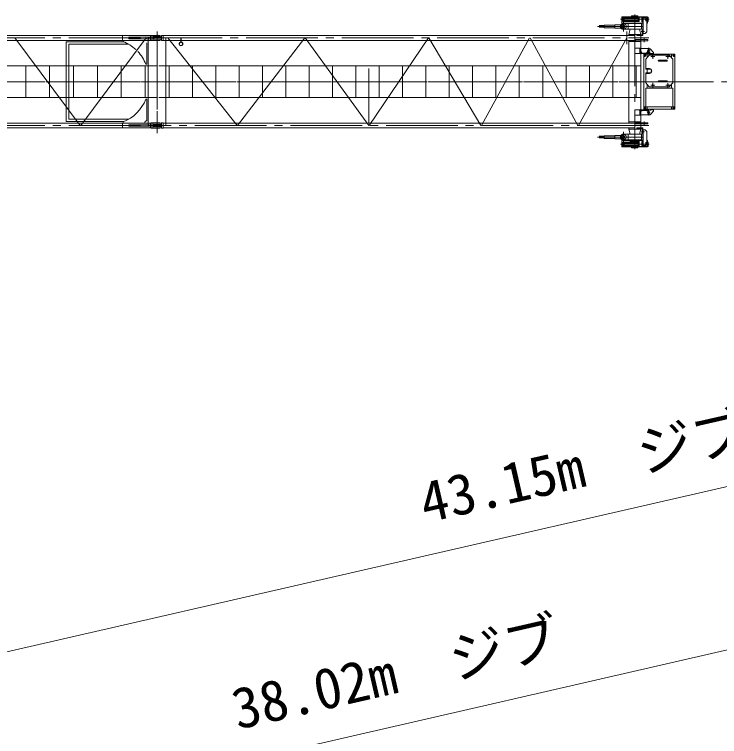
# Model space of a CAD drawing. Units: millimetres, scale not verified. Extents: x -30277 to 30315, y -43443 to 47718.
# Drawn here: x -5456 to 3399, y 29659 to 38732 of the extents above; entities that cross this region are included whole.
import ezdxf
from ezdxf.enums import TextEntityAlignment as Align

# ---------------------------------------------------------------- set-up
doc = ezdxf.new("R2010")
doc.units = ezdxf.units.MM
doc.header["$LTSCALE"] = 100
doc.linetypes.add('CHAIN2', pattern=[12, 9, -1, 1, -1])
for name, color, linetype, lineweight in [('0-1_10 常用実線', 3, 'Continuous', 18), ('0-3_12 常用一点鎖線', 3, 'CHAIN2', 18), ('0-5_05 寸法', 7, 'Continuous', 18)]:
    doc.layers.add(name, color=color, linetype=linetype, lineweight=lineweight)
doc.styles.add('ＭＳ ゴシック', font='')
doc.styles.get('ＭＳ ゴシック').set_extended_font_data('MS Gothic')

msp = doc.modelspace()

# ---------------------------------------------------------------- linework, layer by layer
at = {"layer": '0-1_10 常用実線'}
for p, q in [((2173.4, 38702.7), (2496.4, 38702.7)), ((2173.4, 38698.2), (2173.4, 38702.7)), ((2496.4, 38698.2), (2173.4, 38698.2)), ((2173.4, 38623.2), (2173.4, 38698.2)), ((2184.8, 38692.2), (2184.8, 38650.2)), ((2190.8, 38686.2), (2376.8, 38686.2)), ((2376.8, 38656.2), (2190.8, 38656.2)), ((2197.3, 38686.2), (2197.3, 38656.2)), ((2375, 38715.2), (2295, 38715.2)), ((2295, 38715.2), (2295, 38706.2)), ((2295, 38706.2), (2375, 38706.2)), ((2375, 38706.2), (2375, 38715.2)), ((2376.8, 38686.2), (2389.4, 38698.2)), ((2376.8, 38686.2), (2376.8, 38656.2)), ((2376.8, 38656.2), (2389.4, 38644.2)), ((2389.4, 38698.2), (2389.4, 38644.2)), ((2422.9, 38688.2), (2474.9, 38688.2)), ((2422.9, 38638.2), (2422.9, 38688.2)), ((2434.9, 38688.2), (2434.9, 38491.2)), ((2438.9, 38688.2), (2438.9, 38491.2)), ((2474.9, 38688.2), (2484.9, 38678.2)), ((2484.9, 38511.2), (2484.9, 38678.2)), ((2496.4, 38623.2), (2496.4, 38702.7)), ((2503.9, 38650.2), (2503.9, 38692.2)), ((1885.3, 38592.4), (1951.9, 38592.4)), ((1885.3, 38570), (1951.9, 38570)), ((1951.9, 38598.2), (2084.9, 38598.2)), ((1951.9, 38564.2), (1951.9, 38598.2)), ((1951.9, 38564.2), (2084.9, 38564.2)), ((2084.9, 38601.7), (2175.1, 38601.7)), ((2084.9, 38560.7), (2084.9, 38601.7)), ((2084.9, 38560.7), (2175.1, 38560.7)), ((2432.2, 38623.2), (2173.4, 38623.2)), ((2419.9, 38616.2), (2178.9, 38616.2)), ((2190.8, 38644.2), (2389.4, 38644.2)), ((2200.4, 38609.7), (2194.9, 38609.7)), ((2249.9, 38546.2), (2249.9, 38616.2)), ((2419.9, 38546.2), (2419.9, 38616.2)), ((2422.9, 38638.2), (2434.9, 38638.2)), ((2487.6, 38623.2), (2496.4, 38623.2)), ((-3740.1, 38469.2), (-3625.1, 38469.2)), ((-3740.1, 38403.2), (-3740.1, 38469.2)), ((-3740.1, 38469.2), (-3625.1, 38469.2)), ((-3720.1, 38469.2), (-3720.1, 38403.2)), ((-3625.1, 38453.2), (-3625.1, 38469.2)), ((-3610.1, 38469.2), (-3610.1, 38403.2)), ((-3590.1, 38469.2), (-3610.1, 38469.2)), ((-3590.1, 38469.2), (-3602.8, 38469.2)), ((-3590.1, 38469.2), (-3590.1, 38403.2)), ((-3590.1, 38403.2), (-3590.1, 38469.2)), ((2419.9, 38546.2), (2178.9, 38546.2)), ((2200.4, 38552.7), (2194.9, 38552.7)), ((2259.9, 38466.5), (2259.9, 38481.2)), ((2259.9, 38481.2), (2409.9, 38481.2)), ((2363.9, 38472.2), (2420.4, 38472.2)), ((2409.9, 38481.2), (2392.4, 38545.7)), ((2409.9, 38391.2), (2409.9, 38481.2)), ((2428.9, 38480.7), (2428.9, 38537.2)), ((2432.9, 38541.2), (2434.9, 38541.2)), ((2434.9, 38541.2), (2434.9, 38466.2)), ((2434.9, 38491.2), (2464.9, 38491.2)), ((2464.9, 38491.2), (2484.9, 38511.2)), ((-10490.1, 38466.5), (-3740.1, 38466.5)), ((-10490.1, 38406), (-3740.1, 38406)), ((-5452.6, 38436.2), (-4630.1, 37336.2)), ((-4805.1, 38386.2), (-4080.3, 38386.2)), ((-4805.1, 37386.2), (-4805.1, 38386.2)), ((-4623.1, 37336.2), (-3800.1, 38436.2)), ((-4100.1, 38466.2), (-3750.1, 38466.2)), ((-4100.1, 38406.2), (-4100.1, 38466.2)), ((-3750.1, 38406.2), (-4100.1, 38406.2)), ((-4092.1, 38391), (-4092.1, 38406)), ((-4092.1, 38406), (-3874, 38406)), ((-4020.1, 38445.7), (-4020.1, 38426.7)), ((-3770.1, 38445.7), (-4020.1, 38445.7)), ((-4020.1, 38426.7), (-3770.1, 38426.7)), ((-3775.1, 37336.2), (-3775.1, 38436.2)), ((-3770.1, 38426.7), (-3770.1, 38445.7)), ((-3750.1, 38466.2), (-3750.1, 38406.2)), ((-3625.1, 38403.2), (-3740.1, 38403.2)), ((-3720.1, 38403.2), (-3740.1, 38403.2)), ((-3720.1, 38453.2), (-3625.1, 38453.2)), ((-3720.1, 38453.2), (-3625.1, 38453.2)), ((-3720.1, 38419.2), (-3625.1, 38419.2)), ((-3705.1, 38422.2), (-3705.1, 38450.2)), ((-3705.1, 38450.2), (-3610.1, 38450.2)), ((-3705.1, 38436.2), (-3703.8, 38446.7)), ((-3705.1, 38436.2), (-3703.8, 38425.7)), ((-3610.1, 38422.2), (-3705.1, 38422.2)), ((-3699.8, 38450.2), (-3620.1, 38450.2)), ((-3699.8, 38422.2), (-3624.1, 38422.2)), ((-3625.1, 38419.2), (-3625.1, 38403.2)), ((-3620.6, 38420.2), (-3611.6, 38420.2)), ((-3616.6, 38452.2), (-3611.6, 38452.2)), ((-3610.1, 38403.2), (-3590.1, 38403.2)), ((-3607.7, 38455.9), (-3606.8, 38465.6)), ((-3607.7, 38416.6), (-3606.8, 38406.9)), ((-3590.1, 38403.2), (-3602.8, 38403.2)), ((2334.9, 38466.5), (-3590.1, 38466.5)), ((2334.9, 38406), (-3590.1, 38406)), ((-3555.1, 37336.2), (-3555.1, 38436.2)), ((-3530.1, 38436.2), (-2657.1, 37336.2)), ((-3368.1, 38436.2), (-3362.1, 38436.2)), ((-3368.1, 38386.2), (-3368.1, 38436.2)), ((-3362.1, 38386.2), (-3368.1, 38386.2)), ((-3362.1, 38436.2), (-3362.1, 38386.2)), ((-2653.1, 37336.2), (-1807.1, 38436.2)), ((-1803.1, 38436.2), (-1007.1, 37336.2)), ((-1003.1, 37336.2), (-257.1, 38436.2)), ((-253.1, 38436.2), (400.9, 37336.2)), ((408.9, 37336.2), (1010.9, 38436.2)), ((1018.9, 38436.2), (1620.9, 37336.2)), ((1628.9, 37336.2), (2234.9, 38436.2)), ((2258.7, 38374.2), (2259.9, 38391.2)), ((2259.9, 38391.2), (2259.9, 38406)), ((2259.9, 38391.2), (2409.9, 38391.2)), ((2334.9, 38406), (2334.9, 38466.5)), ((2345.1, 38417.2), (2499.5, 38417.2)), ((2345.1, 38401.2), (2345.1, 38417.2)), ((2499.5, 38401.2), (2345.1, 38401.2)), ((2359.9, 38466.2), (2359.9, 38468.2)), ((2434.9, 38466.2), (2359.9, 38466.2)), ((2411.1, 38374.2), (2409.9, 38391.2)), ((2499.5, 38417.2), (2499.5, 38401.2)), ((-4775.1, 38356.2), (-4020.2, 38356.2)), ((-4775.1, 37416.2), (-4775.1, 38356.2)), ((2258.7, 37398.2), (2258.7, 38374.2)), ((2334.9, 38241.2), (2334.9, 38306.2)), ((2334.9, 38306.2), (2401.4, 38306.2)), ((2399.9, 38241.2), (2399.9, 38306.2)), ((2404.9, 38302.6), (2408.5, 38254.5)), ((2503.1, 38302.2), (2404.9, 38302.2)), ((2411.1, 37398.2), (2411.1, 38374.2)), ((2499.5, 38254.5), (2503.2, 38302.6)), ((2506.6, 38306.2), (2510.7, 38306.2)), ((2508.1, 38306.2), (2508.1, 38231.2)), ((2515.9, 38300.2), (2528.9, 38300.2)), ((2515.9, 38248.7), (2515.9, 38300.2)), ((2528.9, 38300.2), (2567.9, 38255.2)), ((2508.1, 38241.2), (2334.9, 38241.2)), ((2415.4, 38247.2), (2492.6, 38247.2)), ((2447.5, 37541.2), (2447.5, 38231.2)), ((2447.5, 38231.2), (2837.2, 38231.2)), ((2516.8, 38221.2), (2473.5, 38171.2)), ((2490.8, 38231.2), (2490.8, 38191.2)), ((2768, 38221.2), (2516.8, 38221.2)), ((2567.9, 38240.2), (2523.3, 38240.2)), ((2567.9, 38255.2), (2567.9, 38240.2)), ((2573.1, 38231.2), (2573.1, 38234.2)), ((2811.3, 38171.2), (2768, 38221.2)), ((2793.9, 38191.2), (2793.9, 38231.2)), ((2837.2, 38231.2), (2837.2, 37541.2)), ((2473.5, 38171.2), (2473.5, 38046.2)), ((2633.7, 38155.7), (2737.6, 38155.7)), ((2633.7, 38146.7), (2737.6, 38146.7)), ((2811.3, 37871.2), (2811.3, 38171.2)), ((-3670.1, 38086.2), (-10560.1, 38086.2)), ((-5315.1, 37686.2), (-5315.1, 38086.2)), ((-5015.1, 37686.2), (-5015.1, 38086.2)), ((-4715.1, 37686.2), (-4715.1, 38086.2)), ((-4415.1, 37686.2), (-4415.1, 38086.2)), ((-4115.1, 37686.2), (-4115.1, 38086.2)), ((-3815.1, 37686.2), (-3815.1, 38086.2)), ((-3644.1, 38086.2), (2400.6, 38086.2)), ((-3514.9, 37686.2), (-3514.9, 38086.2)), ((-3221.6, 37686.2), (-3221.6, 38086.2)), ((-2928.2, 37686.2), (-2928.2, 38086.2)), ((-2635, 37686.2), (-2635, 38086.2)), ((-2341.7, 37686.2), (-2341.7, 38086.2)), ((-2048.4, 37686.2), (-2048.4, 38086.2)), ((-1755, 37686.2), (-1755, 38086.2)), ((-1461.8, 37686.2), (-1461.8, 38086.2)), ((-1168.5, 37686.2), (-1168.5, 38086.2)), ((-1005.1, 38050.5), (-1005.1, 37366.5)), ((-875.2, 37686.2), (-875.2, 38086.2)), ((-581.9, 37686.2), (-581.9, 38086.2)), ((-288.6, 37686.2), (-288.6, 38086.2)), ((4.7, 37686.2), (4.7, 38086.2)), ((297.9, 37686.2), (297.9, 38086.2)), ((591.3, 37686.2), (591.3, 38086.2)), ((884.5, 37686.2), (884.5, 38086.2)), ((1177.9, 37686.2), (1177.9, 38086.2)), ((1471.1, 37686.2), (1471.1, 38086.2)), ((1764.4, 37686.2), (1764.4, 38086.2)), ((2057.7, 37686.2), (2057.7, 38086.2)), ((2351, 37686.2), (2351, 38086.2)), ((2473.5, 38052.2), (2521.1, 38052.2)), ((2473.5, 38046.2), (2521.1, 38046.2)), ((2490.8, 38046.2), (2490.8, 37996.2)), ((2473.5, 37996.2), (2473.5, 37871.2)), ((2473.5, 37996.2), (2521.1, 37996.2)), ((2473.5, 37990.2), (2521.1, 37990.2)), ((2473.5, 37871.2), (2516.8, 37821.2)), ((2490.8, 37851.2), (2490.8, 37806.2)), ((2633.7, 37895.7), (2737.6, 37895.7)), ((2633.7, 37886.7), (2737.6, 37886.7)), ((2768, 37821.2), (2811.3, 37871.2)), ((2793.9, 37806.2), (2793.9, 37851.2)), ((2516.8, 37821.2), (2768, 37821.2)), ((2811.3, 37571.2), (2811.3, 37806.2)), ((-3670.1, 37686.2), (-10560.1, 37686.2)), ((-3792.1, 37666.5), (-3807.1, 37666.5)), ((-3792.1, 37396.5), (-3792.1, 37666.5)), ((-3644.1, 37686.2), (2400.6, 37686.2)), ((2473.5, 37571.2), (2811.3, 37571.2)), ((2490.8, 37571.2), (2490.8, 37541.2)), ((2793.9, 37541.2), (2793.9, 37571.2)), ((2508.1, 37531.2), (2334.9, 37531.2)), ((2334.9, 37531.2), (2334.9, 37466.2)), ((2399.9, 37531.2), (2399.9, 37466.2)), ((2404.9, 37469.9), (2408.5, 37517.9)), ((2415.4, 37525.2), (2492.6, 37525.2)), ((2447.5, 37541.2), (2837.2, 37541.2)), ((2499.5, 37517.9), (2503.2, 37469.9)), ((2508.1, 37466.2), (2508.1, 37541.2)), ((2515.9, 37523.7), (2515.9, 37472.2)), ((2515.9, 37472.2), (2528.9, 37472.2)), ((2567.9, 37532.2), (2523.3, 37532.2)), ((2528.9, 37472.2), (2567.9, 37517.2)), ((2567.9, 37517.2), (2567.9, 37532.2)), ((2573.1, 37541.2), (2573.1, 37538.2)), ((-4080.3, 37386.2), (-4805.1, 37386.2)), ((-4020.3, 37416.2), (-4775.1, 37416.2)), ((-4092.1, 37381.5), (-4092.1, 37366.5)), ((2258.7, 37398.2), (2259.9, 37381.2)), ((2259.9, 37381.2), (2409.9, 37381.2)), ((2259.9, 37381.2), (2259.9, 37366.5)), ((2334.9, 37466.2), (2401.4, 37466.2)), ((2503.1, 37470.2), (2404.9, 37470.2)), ((2411.1, 37398.2), (2409.9, 37381.2)), ((2409.9, 37381.2), (2409.9, 37291.2)), ((2506.6, 37466.2), (2510.7, 37466.2)), ((-10490.1, 37366.5), (-3740.1, 37366.5)), ((-10490.1, 37306), (-3740.1, 37306)), ((-3750.1, 37366.2), (-4100.1, 37366.2)), ((-4100.1, 37366.2), (-4100.1, 37306.2)), ((-4100.1, 37306.2), (-3750.1, 37306.2)), ((-4092.1, 37366.5), (-3822.1, 37366.5)), ((-4020.1, 37345.7), (-3770.1, 37345.7)), ((-4020.1, 37326.7), (-4020.1, 37345.7)), ((-3770.1, 37326.7), (-4020.1, 37326.7)), ((-3770.1, 37345.7), (-3770.1, 37326.7)), ((-3750.1, 37306.2), (-3750.1, 37366.2)), ((-3740.1, 37369.2), (-3740.1, 37303.2)), ((-3625.1, 37369.2), (-3740.1, 37369.2)), ((-3740.1, 37303.2), (-3625.1, 37303.2)), ((-3625.1, 37369.2), (-3720.1, 37369.2)), ((-3720.1, 37303.2), (-3720.1, 37369.2)), ((-3720.1, 37353.2), (-3625.1, 37353.2)), ((-3720.1, 37353.2), (-3625.1, 37353.2)), ((-3720.1, 37319.2), (-3625.1, 37319.2)), ((-3610.1, 37350.2), (-3705.1, 37350.2)), ((-3705.1, 37350.2), (-3705.1, 37322.2)), ((-3705.1, 37336.2), (-3703.8, 37346.7)), ((-3705.1, 37336.2), (-3703.8, 37325.7)), ((-3705.1, 37322.2), (-3610.1, 37322.2)), ((-3699.8, 37350.2), (-3624.1, 37350.2)), ((-3699.8, 37322.2), (-3620.1, 37322.2)), ((-3625.1, 37353.2), (-3625.1, 37369.2)), ((-3625.1, 37319.2), (-3625.1, 37303.2)), ((-3620.6, 37352.2), (-3611.6, 37352.2)), ((-3616.6, 37320.2), (-3611.6, 37320.2)), ((-3610.1, 37303.2), (-3610.1, 37369.2)), ((-3610.1, 37369.2), (-3590.1, 37369.2)), ((-3590.1, 37303.2), (-3610.1, 37303.2)), ((-3607.7, 37355.9), (-3606.8, 37365.6)), ((-3607.7, 37316.6), (-3606.8, 37306.9)), ((-3590.1, 37369.2), (-3602.8, 37369.2)), ((-3590.1, 37303.2), (-3602.8, 37303.2)), ((-3590.1, 37303.2), (-3590.1, 37369.2)), ((-3590.1, 37369.2), (-3590.1, 37303.2)), ((2334.9, 37366.5), (-3590.1, 37366.5)), ((2334.9, 37306), (-3590.1, 37306)), ((2259.9, 37306), (2259.9, 37291.2)), ((2259.9, 37291.2), (2277.4, 37226.7)), ((2259.9, 37291.2), (2409.9, 37291.2)), ((2334.9, 37366.5), (2334.9, 37306)), ((2499.5, 37371.2), (2345.1, 37371.2)), ((2345.1, 37371.2), (2345.1, 37355.2)), ((2345.1, 37355.2), (2499.5, 37355.2)), ((2359.9, 37306.2), (2359.9, 37304.2)), ((2434.9, 37306.2), (2359.9, 37306.2)), ((2363.9, 37300.2), (2420.4, 37300.2)), ((2409.9, 37291.2), (2392.4, 37226.7)), ((2428.9, 37291.7), (2428.9, 37235.2)), ((2499.5, 37355.2), (2499.5, 37371.2)), ((1885.3, 37202.4), (1951.9, 37202.4)), ((1951.9, 37208.2), (2084.9, 37208.2)), ((1951.9, 37208.2), (1951.9, 37174.2)), ((2084.9, 37211.7), (2175.1, 37211.7)), ((2084.9, 37211.7), (2084.9, 37170.7)), ((2419.9, 37226.2), (2178.9, 37226.2)), ((2200.4, 37219.7), (2194.9, 37219.7)), ((2249.9, 37226.2), (2249.9, 37156.2)), ((2277.4, 37226.7), (2392.4, 37226.7)), ((2419.9, 37226.2), (2419.9, 37156.2)), ((2434.9, 37281.2), (2464.9, 37281.2)), ((2434.9, 37084.2), (2434.9, 37281.2)), ((2438.9, 37084.2), (2438.9, 37281.2)), ((2464.9, 37281.2), (2484.9, 37261.2)), ((2484.9, 37261.2), (2484.9, 37094.2)), ((1885.3, 37180), (1951.9, 37180)), ((1951.9, 37174.2), (2084.9, 37174.2)), ((2084.9, 37170.7), (2175.1, 37170.7)), ((2173.4, 37149.2), (2173.4, 37074.2)), ((2432.2, 37149.2), (2173.4, 37149.2)), ((2419.9, 37156.2), (2178.9, 37156.2)), ((2184.8, 37080.2), (2184.8, 37122.2)), ((2190.8, 37128.2), (2389.4, 37128.2)), ((2376.8, 37116.2), (2190.8, 37116.2)), ((2200.4, 37162.7), (2194.9, 37162.7)), ((2197.3, 37086.2), (2197.3, 37116.2)), ((2272.5, 37152.7), (2275.5, 37155.7)), ((2272.5, 37146.2), (2272.5, 37152.7)), ((2282.5, 37136.2), (2272.5, 37146.2)), ((2275.5, 37155.7), (2334.9, 37155.7)), ((2334.9, 37136.2), (2282.5, 37136.2)), ((2305, 37136.2), (2305, 37136.2)), ((2305, 37136.2), (2305, 37136.2)), ((2394.3, 37155.7), (2334.9, 37155.7)), ((2334.9, 37136.2), (2387.3, 37136.2)), ((2364.8, 37136.2), (2364.8, 37136.2)), ((2364.8, 37136.2), (2364.8, 37136.2)), ((2376.8, 37116.2), (2389.4, 37128.2)), ((2376.8, 37086.2), (2376.8, 37116.2)), ((2387.3, 37136.2), (2397.3, 37146.2)), ((2389.4, 37074.2), (2389.4, 37128.2)), ((2397.3, 37152.7), (2394.3, 37155.7)), ((2397.3, 37146.2), (2397.3, 37152.7)), ((2487.6, 37149.2), (2496.4, 37149.2)), ((2496.4, 37149.2), (2496.4, 37069.7)), ((2503.9, 37122.2), (2503.9, 37080.2)), ((2173.4, 37074.2), (2173.4, 37069.7)), ((2496.4, 37074.2), (2173.4, 37074.2)), ((2173.4, 37069.7), (2496.4, 37069.7)), ((2190.8, 37086.2), (2376.8, 37086.2)), ((2295, 37057.2), (2295, 37066.2)), ((2295, 37066.2), (2375, 37066.2)), ((2375, 37057.2), (2295, 37057.2)), ((2375, 37066.2), (2375, 37057.2)), ((2376.8, 37086.2), (2389.4, 37074.2)), ((2422.9, 37084.2), (2474.9, 37084.2)), ((2474.9, 37084.2), (2484.9, 37094.2))]:
    msp.add_line(p, q, dxfattribs=at)
for points in [[(2259.9, 38481.2), (2277.4, 38545.7), (2392.4, 38545.7)], [(-3792.1, 38376), (-3792.1, 38106), (-3807.1, 38106)], [(2811.3, 37806.2), (2473.5, 37806.2), (2473.5, 37571.2)], [(2432.9, 37231.2), (2434.9, 37231.2), (2434.9, 37306.2)], [(2434.9, 37134.2), (2422.9, 37134.2), (2422.9, 37084.2)]]:
    msp.add_lwpolyline(points, dxfattribs=at)
for centre, radius in [((2196, 38671.2), 6), ((2473.8, 38671.2), 6), ((2194.9, 38581.2), 16.6), ((2194.9, 38581.2), 16.6), ((-3365.1, 38361.9), 24.3), ((-3365.1, 38361.9), 20.8), ((2194.9, 37191.2), 16.6), ((2194.9, 37191.2), 16.6), ((2196, 37101.2), 6), ((2473.8, 37101.2), 6)]:
    msp.add_circle(centre, radius, dxfattribs=at)
for centre, radius, start, end in [((2190.8, 38692.2), 6, 90, 270), ((2190.8, 38650.2), 6, 90, 270), ((2497.9, 38692.2), 6, 0, 104.47751), ((2192.4, 38581.2), 37.5, 111.03947, 248.96053), ((2194.9, 38581.2), 28.5, 90, 270), ((2200.4, 38581.2), 28.5, 270, 90), ((2497.9, 38650.2), 6, 255.52249, 0), ((-3602.8, 38465.2), 4, 90, 175), ((2363.9, 38468.2), 4, 90, 180), ((2420.4, 38480.7), 8.5, 270, 0), ((2432.9, 38537.2), 4, 90, 180), ((-4273.2, 37924.9), 500, 46.82735, 68.76904), ((-3699.8, 38446.2), 4, 90, 173), ((-3699.8, 38426.2), 4, 187, 270), ((-3624.1, 38418.2), 4, 30, 90), ((-3620.1, 38454.2), 4, 270, 330), ((-3611.6, 38456.2), 4, 270, 355), ((-3611.6, 38416.2), 4, 5, 90), ((-3602.8, 38407.2), 4, 185, 270), ((-4273.2, 37924.9), 500, 21.23096, 42.88883), ((-4273.2, 37847.5), 500, 291.23096, 338.76904), ((-3792.1, 37366.5), 30, 90, 180), ((-3699.8, 37346.2), 4, 90, 173), ((-3699.8, 37326.2), 4, 187, 270), ((-3624.1, 37354.2), 4, 270, 330), ((-3620.1, 37318.2), 4, 30, 90), ((-3611.6, 37356.2), 4, 270, 355), ((-3611.6, 37316.2), 4, 5, 90), ((-3602.8, 37365.2), 4, 90, 175), ((-3602.8, 37307.2), 4, 185, 270), ((2363.9, 37304.2), 4, 180, 270), ((2420.4, 37291.7), 8.5, 0, 90), ((2192.4, 37191.2), 37.5, 111.03947, 248.96053), ((2194.9, 37191.2), 28.5, 90, 270), ((2200.4, 37191.2), 28.5, 270, 90), ((2432.9, 37235.2), 4, 180, 270), ((2190.8, 37122.2), 6, 90, 270), ((2497.9, 37122.2), 6, 0, 104.47751), ((2190.8, 37080.2), 6, 90, 270), ((2497.9, 37080.2), 6, 255.52249, 0)]:
    msp.add_arc(centre, radius, start, end, dxfattribs=at)
for centre, major_axis, start_param, end_param in [((2401.4, 38302.2), (0, 4), 4.799655, 6.283185), ((2506.6, 38302.2), (0, 4), 0, 1.48353), ((2510.7, 38300.2), (0, 6), 4.712389, 6.283185), ((2408.9, 38247.2), (0, 15), 4.712389, 6.352016), ((2415.4, 38255.2), (0, 8), 1.658063, 3.141593), ((2499.2, 38247.2), (0, 15), 6.214355, 7.853982), ((2492.6, 38255.2), (0, 8), 3.141593, 4.625123), ((2515.9, 38240.2), (0, 15), 4.712389, 6.286146), ((2523.3, 38248.7), (0, 8.5), 1.570796, 3.141593), ((2567.9, 38234.2), (0, 6), 4.712389, 6.283185), ((2633.7, 38151.2), (0, 4.5), 0, 3.141593), ((2737.6, 38151.2), (0, 4.5), 3.141593, 6.283185), ((2521.1, 38021.2), (0, 31), 3.141593, 6.283185), ((2521.1, 38021.2), (0, 25), 3.141593, 6.283185), ((2633.7, 37891.2), (0, 4.5), 0, 3.141593), ((2737.6, 37891.2), (0, 4.5), 3.141593, 6.283185), ((2408.9, 37525.2), (0, -15), 4.712389, 6.352016), ((2415.4, 37517.2), (0, -8), 1.658063, 3.141593), ((2492.6, 37517.2), (0, -8), 3.141593, 4.625123), ((2499.2, 37525.2), (0, -15), 6.214355, 7.853982), ((2515.9, 37532.2), (0, -15), 4.712389, 6.286146), ((2510.7, 37472.2), (0, -6), 4.712389, 6.283185), ((2523.3, 37523.7), (0, -8.5), 1.570796, 3.141593), ((2567.9, 37538.2), (0, -6), 4.712389, 6.283185), ((2401.4, 37470.2), (0, -4), 4.799655, 6.283185), ((2506.6, 37470.2), (0, -4), 0, 1.48353)]:
    msp.add_ellipse(centre, major_axis=major_axis, ratio=0.866025, start_param=start_param, end_param=end_param, dxfattribs=at)
for centre, major_axis in [((2459.3, 38217.6), (0, 13.6)), ((2560.1, 38201.2), (0, 7.5)), ((2560.1, 38201.2), (0, 7.5)), ((2750.6, 38201.2), (0, 7.5)), ((2750.6, 38201.2), (0, 7.5)), ((2825.5, 38217.6), (0, 13.6)), ((2560.1, 37841.2), (0, 7.5)), ((2560.1, 37841.2), (0, 7.5)), ((2750.6, 37841.2), (0, 7.5)), ((2750.6, 37841.2), (0, 7.5)), ((2459.3, 37554.8), (0, 13.6)), ((2825.5, 37554.8), (0, 13.6))]:
    msp.add_ellipse(centre, major_axis=major_axis, ratio=0.866025, dxfattribs=at)
at = {"layer": '0-3_12 常用一点鎖線'}
for p, q in [((2514.1, 38671.2), (2155.7, 38671.2)), ((2196, 38695.2), (2196, 38647.2)), ((2334.9, 38731.7), (2334.9, 37040.8)), ((2334.9, 38627), (2334.9, 38715.5)), ((2473.8, 38695.2), (2473.8, 38647.2)), ((1866.1, 38581.2), (2259.9, 38581.2)), ((2120.1, 38581.2), (2436.4, 38581.2)), ((2192.4, 38586.9), (2192.4, 38575.6)), ((2194.9, 38516.2), (2194.9, 38646.2)), ((2194.9, 38520.7), (2194.9, 38645)), ((-3665.1, 38356.4), (-3665.1, 38516)), ((-3665.1, 38516), (-3665.1, 37240.3)), ((2234.9, 38516.2), (2234.9, 38356.2)), ((2413.7, 38516.2), (2456.1, 38516.2)), ((2421.3, 38516.2), (2448.5, 38516.2)), ((-19175.1, 38436.2), (-3585.3, 38436.2)), ((-3745.5, 38436.2), (2510.6, 38436.2)), ((-3585.3, 38436.2), (-3740.1, 38436.2)), ((-3665.1, 38436.2), (-3665.1, 37256.4)), ((2454.5, 38433.2), (2454.5, 38385.2)), ((2442.7, 38217.6), (2475.9, 38217.6)), ((2459.3, 38198.5), (2459.3, 38236.7)), ((2489.3, 38276.2), (2527, 38276.2)), ((2534.7, 38201.2), (2585.5, 38201.2)), ((2560.1, 38230.6), (2560.1, 38171.9)), ((2725.6, 38201.2), (2775.7, 38201.2)), ((2750.6, 38230.2), (2750.6, 38172.3)), ((2808.9, 38217.6), (2842, 38217.6)), ((2825.5, 38198.5), (2825.5, 38236.7)), ((3037.2, 37886.2), (-26284.4, 37886.2)), ((-19175.1, 37886.2), (19092.1, 37886.2)), ((2534.7, 37841.2), (2585.5, 37841.2)), ((2560.1, 37811.9), (2560.1, 37870.6)), ((2725.6, 37841.2), (2775.7, 37841.2)), ((2750.6, 37812.3), (2750.6, 37870.2)), ((2459.3, 37573.9), (2459.3, 37535.7)), ((2825.5, 37573.9), (2825.5, 37535.7)), ((2442.7, 37554.8), (2475.9, 37554.8)), ((2489.3, 37496.2), (2527, 37496.2)), ((2808.9, 37554.8), (2842, 37554.8)), ((2454.5, 37339.2), (2454.5, 37387.2)), ((-19175.1, 37336.2), (-3585.3, 37336.2)), ((2510.6, 37336.2), (-3745.5, 37336.2)), ((2194.9, 37256.2), (2194.9, 37126.2)), ((2194.9, 37251.8), (2194.9, 37127.5)), ((2413.7, 37256.2), (2456.1, 37256.2)), ((2421.3, 37256.2), (2448.5, 37256.2)), ((1866.1, 37191.2), (2259.9, 37191.2)), ((2120.1, 37191.2), (2436.4, 37191.2)), ((2192.4, 37185.6), (2192.4, 37196.9)), ((2196, 37077.2), (2196, 37125.2)), ((2334.9, 37145.5), (2334.9, 37057)), ((2473.8, 37077.2), (2473.8, 37125.2)), ((2514.1, 37101.2), (2155.7, 37101.2))]:
    msp.add_line(p, q, dxfattribs=at)
at = {"layer": '0-5_05 寸法'}
for p, q in [((-25168.8, 26217.7), (15526.7, 35564.1)), ((10974.5, 32466), (-24721, 24267.3))]:
    msp.add_line(p, q, dxfattribs=at)

# ---------------------------------------------------------------- texts
at = {"layer": '0-5_05 寸法', "style": 'ＭＳ ゴシック'}
for s, rotation, p in [('43.15m\u3000ジブ', 12.935, (-260.1, 32189.8)), ('38.02m\u3000ジブ', 12.936, (-2620, 29594.9))]:
    msp.add_text(s, height=513.2, rotation=rotation, dxfattribs=at).set_placement(p, align=Align.BOTTOM_LEFT)

doc.saveas('drawing.dxf')
